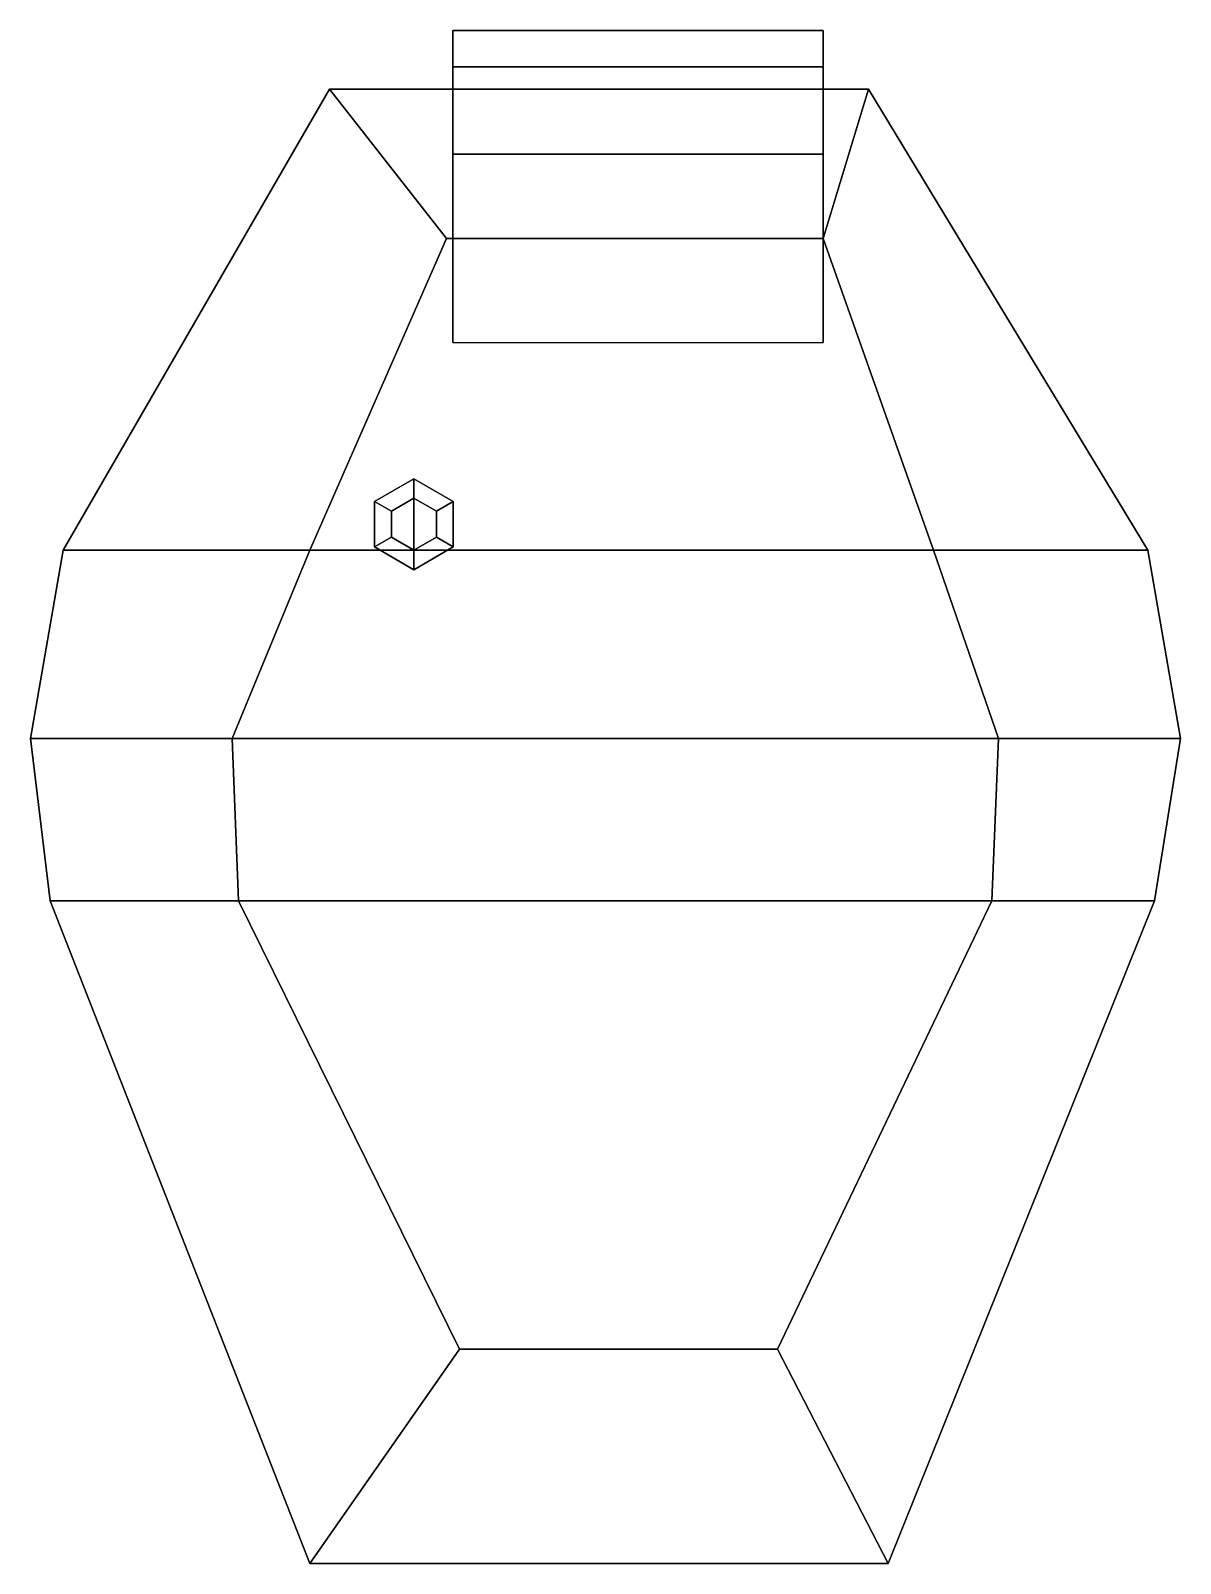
# Model space of a CAD drawing. Extents: x -0.94 to 0.83, y -1.27 to 1.09.
import ezdxf

# ---------------------------------------------------------------- set-up
doc = ezdxf.new("R2010")
doc.units = 0
doc.layers.add('TURRETS', color=2, linetype='CONTINUOUS')

msp = doc.modelspace()

# ---------------------------------------------------------------- linework, layer by layer
at = {"layer": 'TURRETS'}
for points in [[(0.28, 1.09, 1.75), (0.28, 1.0344, 1.6156), (-0.29, 1.0344, 1.6156), (-0.29, 1.09, 1.75)], [(0.28, 1.0344, 1.8844), (0.28, 1.09, 1.75), (-0.29, 1.09, 1.75), (-0.29, 1.0344, 1.8844)], [(-0.29, 1.0344, 1.8844), (-0.29, 1.09, 1.75), (-0.29, 1.09, 1.75), (-0.29, 1.0344, 1.6156)], [(0.28, 1.0344, 1.6156), (0.28, 1.09, 1.75), (0.28, 1.09, 1.75), (0.28, 1.0344, 1.8844)], [(0.28, 1.0344, 1.6156), (0.28, 0.9, 1.56), (-0.29, 0.9, 1.56), (-0.29, 1.0344, 1.6156)], [(0.28, 0.9, 1.94), (0.28, 1.0344, 1.8844), (-0.29, 1.0344, 1.8844), (-0.29, 0.9, 1.94)], [(-0.29, 0.9, 1.94), (-0.29, 1.0344, 1.8844), (-0.29, 1.0344, 1.6156), (-0.29, 0.9, 1.56)], [(0.28, 0.9, 1.56), (0.28, 1.0344, 1.6156), (0.28, 1.0344, 1.8844), (0.28, 0.9, 1.94)], [(-0.51, 0.29, 2), (-0.3, 0.77, 1.91), (-0.48, 1, 1.56), (-0.89, 0.29, 1.56)], [(-0.48, 1, 1.56), (0.35, 1, 1.56), (0.78, 0.29, 1.56), (-0.89, 0.29, 1.56)], [(-0.3, 0.77, 1.91), (0.28, 0.77, 1.91), (0.35, 1, 1.56), (-0.48, 1, 1.56)], [(0.78, 0.29, 1.56), (0.35, 1, 1.56), (0.28, 0.77, 1.91), (0.45, 0.29, 2)], [(0.28, 0.9, 1.94), (-0.29, 0.9, 1.94), (-0.29, 0.61, 1.94), (0.28, 0.61, 1.94)], [(-0.29, 0.61, 1.94), (-0.29, 0.9, 1.94), (-0.29, 0.9, 1.56), (-0.29, 0.72, 1.56)], [(0.28, 0.72, 1.56), (0.28, 0.9, 1.56), (0.28, 0.9, 1.94), (0.28, 0.61, 1.94)], [(0.45, 0.29, 2), (0.28, 0.77, 1.91), (-0.3, 0.77, 1.91), (-0.51, 0.29, 2)], [(-0.35, 0.4, 2.09), (-0.4106, 0.365, 2.09), (-0.3846, 0.35, 2.19), (-0.35, 0.37, 2.19)], [(-0.4106, 0.365, 2.09), (-0.35, 0.4, 2.09), (-0.35, 0.4, 1.97), (-0.4106, 0.365, 1.97)], [(-0.2894, 0.365, 2.09), (-0.35, 0.4, 2.09), (-0.35, 0.37, 2.19), (-0.3154, 0.35, 2.19)], [(-0.35, 0.4, 2.09), (-0.2894, 0.365, 2.09), (-0.2894, 0.365, 1.97), (-0.35, 0.4, 1.97)], [(-0.4106, 0.365, 2.09), (-0.4106, 0.295, 2.09), (-0.3846, 0.31, 2.19), (-0.3846, 0.35, 2.19)], [(-0.4106, 0.295, 2.09), (-0.4106, 0.365, 2.09), (-0.4106, 0.365, 1.97), (-0.4106, 0.295, 1.97)], [(-0.35, 0.29, 2.19), (-0.35, 0.37, 2.19), (-0.3846, 0.35, 2.19), (-0.3846, 0.31, 2.19)], [(-0.3154, 0.31, 2.19), (-0.3154, 0.35, 2.19), (-0.35, 0.37, 2.19), (-0.35, 0.29, 2.19)], [(-0.2894, 0.295, 2.09), (-0.2894, 0.365, 2.09), (-0.3154, 0.35, 2.19), (-0.3154, 0.31, 2.19)], [(-0.2894, 0.365, 2.09), (-0.2894, 0.295, 2.09), (-0.2894, 0.295, 1.97), (-0.2894, 0.365, 1.97)], [(-0.4106, 0.295, 2.09), (-0.35, 0.26, 2.09), (-0.35, 0.29, 2.19), (-0.3846, 0.31, 2.19)], [(-0.35, 0.26, 2.09), (-0.2894, 0.295, 2.09), (-0.3154, 0.31, 2.19), (-0.35, 0.29, 2.19)], [(-0.89, 0.29, 1.56), (0.78, 0.29, 1.56), (0.83, 0, 1.56), (-0.94, 0, 1.56)], [(-0.63, 0, 2.03), (-0.51, 0.29, 2), (-0.89, 0.29, 1.56), (-0.94, 0, 1.56)], [(0.55, 0, 2.03), (0.45, 0.29, 2), (-0.51, 0.29, 2), (-0.63, 0, 2.03)], [(-0.35, 0.26, 2.09), (-0.4106, 0.295, 2.09), (-0.4106, 0.295, 1.97), (-0.35, 0.26, 1.97)], [(-0.2894, 0.295, 2.09), (-0.35, 0.26, 2.09), (-0.35, 0.26, 1.97), (-0.2894, 0.295, 1.97)], [(0.83, 0, 1.56), (0.78, 0.29, 1.56), (0.45, 0.29, 2), (0.55, 0, 2.03)], [(-0.94, 0, 1.56), (0.83, 0, 1.56), (0.79, -0.25, 1.56), (-0.91, -0.25, 1.56)], [(-0.62, -0.25, 2.03), (-0.63, 0, 2.03), (-0.94, 0, 1.56), (-0.91, -0.25, 1.56)], [(0.54, -0.25, 2.03), (0.55, 0, 2.03), (-0.63, 0, 2.03), (-0.62, -0.25, 2.03)], [(0.79, -0.25, 1.56), (0.83, 0, 1.56), (0.55, 0, 2.03), (0.54, -0.25, 2.03)], [(-0.91, -0.25, 1.56), (0.79, -0.25, 1.56), (0.38, -1.27, 1.56), (-0.51, -1.27, 1.56)], [(-0.28, -0.94, 2.03), (-0.62, -0.25, 2.03), (-0.91, -0.25, 1.56), (-0.51, -1.27, 1.56)], [(0.21, -0.94, 2.03), (0.54, -0.25, 2.03), (-0.62, -0.25, 2.03), (-0.28, -0.94, 2.03)], [(0.38, -1.27, 1.56), (0.79, -0.25, 1.56), (0.54, -0.25, 2.03), (0.21, -0.94, 2.03)], [(-0.51, -1.27, 1.56), (0.38, -1.27, 1.56), (0.21, -0.94, 2.03), (-0.28, -0.94, 2.03)]]:
    msp.add_3dface(points, dxfattribs=at)

doc.saveas('drawing.dxf')
